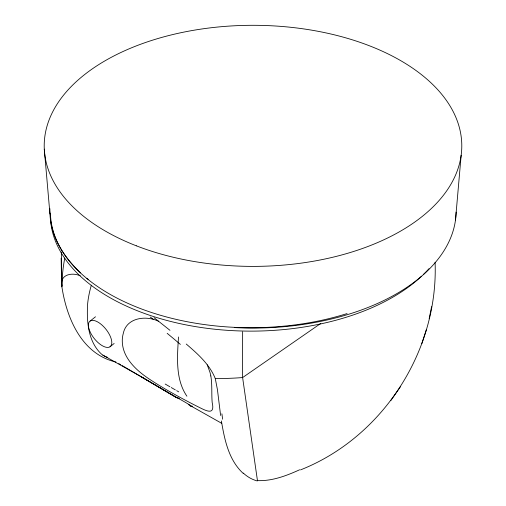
<?xml version="1.0" encoding="UTF-8"?>
<svg xmlns="http://www.w3.org/2000/svg" width="506" height="506" viewBox="0 0 506 506"><rect width="100%" height="100%" fill="white"/><g stroke="black" fill="none" stroke-linecap="round" stroke-linejoin="round"><path stroke-width="0.76" d="M435.09 262.241C438.525 350.639 382.884 437.317 300.507 469.903M115.956 362.005C81.77 354.27 66.615 318.116 61.89 286.782L61.315 251.988M61.89 286.782L61.953 285.991A220.901 177.41 -17.6 0 1 64.762 258.136M455.501 219.99L461.149 155.285M178.504 336.977C177.29 356.61 175.215 379.177 186.897 396.204M429.17 318.723L431.599 306.687M421.802 343.644L426.337 329.735M390.917 400.448L400.689 386.363M90.169 321.032L95.495 316.781M110.011 346.774L114.154 343.473M320.747 323.448L242.614 377.558A196.613 113.515 0 0 1 215.271 378.57C209.547 364.238 197.65 353.865 186.252 344.036M299.628 469.777C286.409 475.773 272.215 481.2 257.453 480.618L242.614 377.558A215.227 0.538 -89.9 0 1 242.633 331.784M80.271 275.776C71.966 272.133 59.499 274.429 61.953 285.991M158.41 321.183C145.911 315.213 126.481 317.559 123.281 333.454A56.147 39.449 17 0 0 122.288 339.842C121.794 356.983 135.64 369.905 148.789 378.735C164.077 388.937 180.275 397.71 196.632 406.071C205.259 410.303 215.436 416.628 212.166 402.422C211.438 393.611 212.337 384.687 210.831 375.945M188.605 404.661L221.704 423.313M102.832 355.117L140.586 376.388L177.049 397.792L122.224 365.623M165.184 384.035L169.915 386.767M171.268 387.545L175.323 389.892M176.676 390.67L178.707 391.84M118.784 363.618L120.82 364.807M140.586 376.388L175.335 396.989M154.052 317.673L169.972 330.317M243.139 473.331C228.63 460.005 224.519 439.518 221.394 420.916M207.226 364.807L209.92 372.15A21.258 10.177 70.3 0 1 210.812 375.945M215.271 378.564L217.435 389.633L220.61 415.47M44.288 149.143L49.955 214.013M61.15 258.186L61.517 279.204M347.059 313.581A200.553 115.785 0 0 1 50.436 213.184M428.987 268.673A200.553 115.785 0 0 1 423.724 274.157M421.517 276.27A200.553 115.785 0 0 1 194.627 326.465A200.553 115.785 0 0 1 50.448 213.551M107.759 357.413A57.64 33.276 -60 0 1 101.864 354.44C88 342.062 86.545 321.146 87.639 303.752A77.532 44.762 -60 0 1 91.358 285.188M192.166 406.065A9.905 1.607 36.3 0 1 190.49 406.229M177.094 397.621A9.728 1.48 25.8 0 1 179.478 398.38M176.05 397.438A9.747 0.557 19.2 0 1 177.789 397.899M175.905 397.185A9.772 0.417 29.9 0 1 185.139 402.219A9.772 0.417 29.9 0 1 191.97 406.584M257.295 480.966A99.018 56.621 -61.3 0 1 243.316 473.059M222.64 419.227A247.776 101.2 -78.8 0 1 221.9 413.807M150.257 317.047A107.152 33.219 39.6 0 1 153.609 319.533M167.163 333.321A145.405 17.179 39.5 0 1 180.376 344.39M456.108 212.115A203.121 117.272 0 0 1 234.31 327.578M88.158 279.325A203.121 117.272 0 0 1 86.956 278.351M80.656 272.867A203.121 117.272 0 0 1 49.911 208.731M89.777 331.126A16.262 7.463 51.4 0 0 110.03 346.762A16.262 7.463 51.4 0 0 100.473 323.808A16.262 7.463 51.4 0 0 89.777 331.126M136.285 245.796A208.788 120.542 0 0 0 461.282 154.229A208.788 120.542 0 0 0 161.433 37.514A208.788 120.542 0 0 0 136.285 245.796"/></g></svg>
